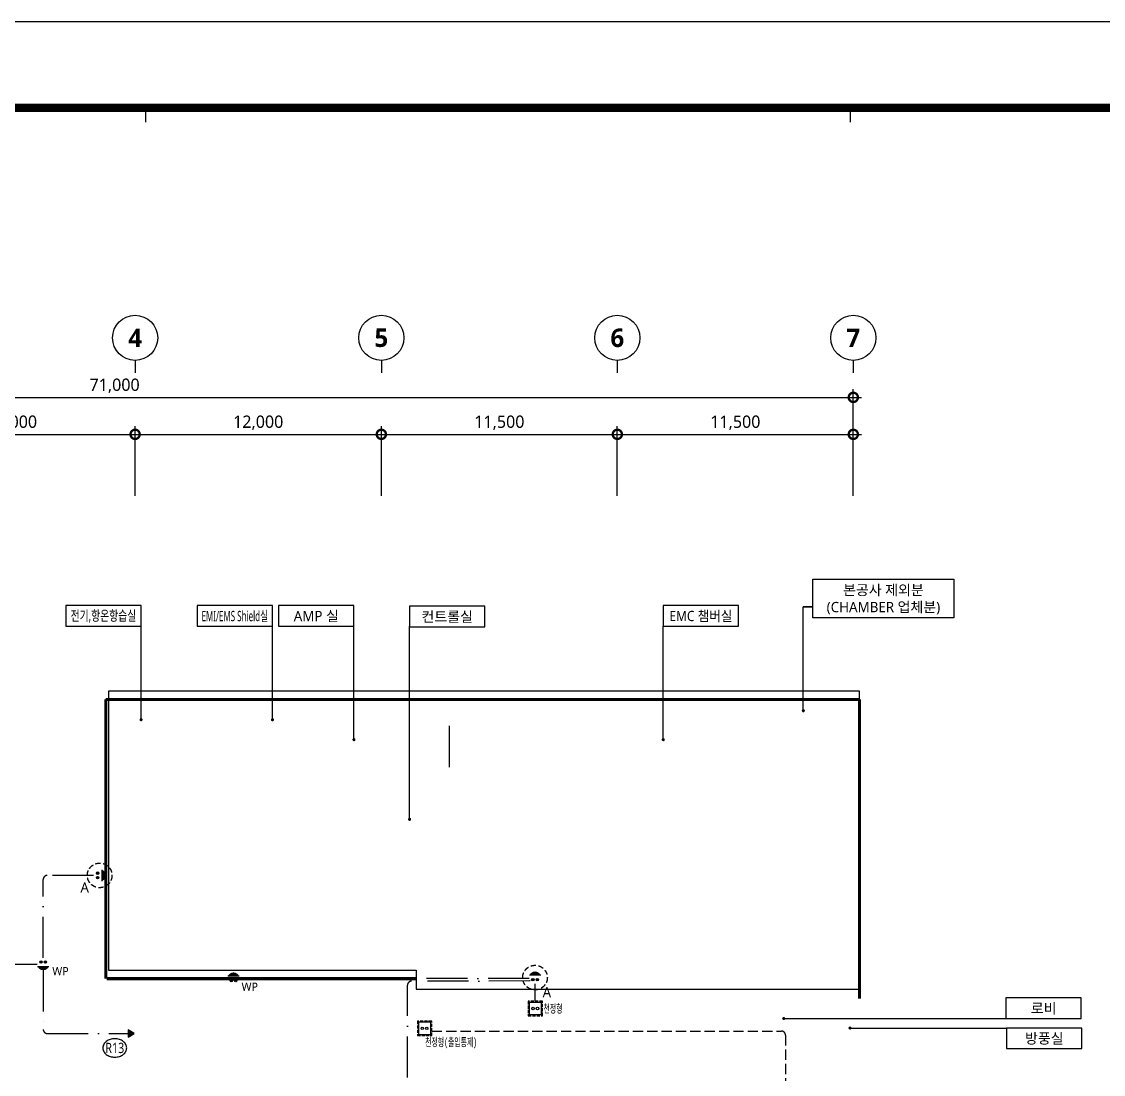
# Model space of a CAD drawing. Header units: millimetres. Extents: x 0 to 352625, y -118800 to 0.
# Drawn here: x 71970 to 124687, y -51272 to 0 of the extents above; entities that cross this region are included whole.
import ezdxf
from ezdxf.enums import TextEntityAlignment as Align

# ---------------------------------------------------------------- set-up
doc = ezdxf.new("R2010")
doc.units = ezdxf.units.MM
doc.header["$LTSCALE"] = 2000
for name, pattern in [('DASH', [0.35, 0.25, -0.1]), ('DASHDOT3', [1.5, 1, -0.25, 0, -0.25]), ('HIDDEN', [0.375, 0.25, -0.125]), ('PHANTOM', [2.5, 1.25, -0.25, 0.25, -0.25, 0.25, -0.25])]:
    doc.linetypes.add(name, pattern=pattern)
doc.layers.get('Defpoints').update_dxf_attribs({"color": 167})
for name, color, linetype in [('arch', 8, 'Continuous'), ('elec-box', 6, 'Continuous'), ('REV', 1, 'Continuous'), ('S', 4, 'Continuous'), ('S3', 4, 'DASHDOT3'), ('SECT', 2, 'Continuous'), ('SYM', 3, 'Continuous'), ('SYM-BUB', 3, 'Continuous'), ('XR-SHEET-SHT', 5, 'Continuous'), ('치수', 240, 'Continuous')]:
    doc.layers.add(name, color=color, linetype=linetype)
doc.layers.add('XR-SHEET-TEMP', color=171, linetype='Continuous', plot=False)
doc.styles.add('$0$스타일1', font='malgun.ttf')
doc.styles.add('GHS', font='malgun.ttf')
doc.styles.add('굴림체', font='')
doc.styles.add('스타일1', font='malgun.ttf')
doc.styles.add('스타일2', font='malgunbd.ttf')
doc.styles.get('굴림체').set_extended_font_data('GulimChe')
doc.dimstyles.new('CJA', dxfattribs={"dimscale": 300, "dimtxt": 2.7, "dimasz": 1, "dimexe": 2, "dimexo": 3, "dimgap": 1, "dimtad": 1, "dimdec": 0, "dimzin": 1, "dimdsep": 46, "dimlunit": 6, "dimtxsty": '$0$스타일1', "dimblk": 'CJDOT', "dimcen": 0.09, "dimdle": 1, "dimclrd": 256, "dimclre": 256, "dimclrt": 3, "dimadec": 0, "dimazin": 0, "dimtfac": 1, "dimtdec": 0, "dimtix": 1, "dimtmove": 2, "dimatfit": 3, "dimldrblk": 'CJDOT', "dimfxl": 1, "dimtolj": 1, "dimtzin": 1, "dimarcsym": 0})
doc.dimstyles.new('DIM-QD 1', dxfattribs={"dimtxt": 3, "dimasz": 1.5, "dimexe": 1, "dimexo": 0, "dimgap": 1, "dimtad": 1, "dimdec": 3, "dimdsep": 46, "dimlunit": 6, "dimtxsty": '$0$스타일1', "dimblk1": 'ARCHTICK', "dimblk2": 'ARCHTICK', "dimsah": 1, "dimcen": 0, "dimclrd": 256, "dimclre": 256, "dimclrt": 3, "dimazin": 2, "dimtfac": 1, "dimtdec": 3, "dimtix": 1, "dimtmove": 2, "dimatfit": 3, "dimldrblk": 'ARCHTICK', "dimfxl": 1, "dimtolj": 1, "dimtzin": 0, "dimarcsym": 0})

# ---------------------------------------------------------------- blocks, each defined once
blk = doc.blocks.new('XR-FORM-EE', base_point=(461, 408))
at = {"layer": 'XR-SHEET-SHT', "color": 5}
blk.add_lwpolyline([(0, 118800), (168200, 118800), (168200, 0), (0, 0)], close=True, dxfattribs=at)
at = {"layer": 'XR-SHEET-SHT', "color": 5, "const_width": 400}
blk.add_lwpolyline([(9300, 114600), (163900, 114600), (163900, 4200), (9300, 4200)], close=True, dxfattribs=at)
at = {"layer": 'XR-SHEET-TEMP'}
for p, q in [((78000, 114600), (78000, 113900)), ((112350, 114600), (112350, 113900))]:
    blk.add_line(p, q, dxfattribs=at)
blk = doc.blocks.new('_DotSmall')
at = {"color": 0, "linetype": 'ByBlock', "const_width": 0.5}
blk.add_lwpolyline([(-0.0625, 0, 1), (0.0625, 0, 1)], format="xyb", close=True, dxfattribs=at)
blk = doc.blocks.new('*D25')
at = {"layer": 'arch', "color": 7, "lineweight": -2, "transparency": 16777216}
for p, q in [((41500, -23100), (41500, -17900)), ((112500, -23100), (112500, -17900)), ((41100, -18300), (112900, -18300))]:
    blk.add_line(p, q, dxfattribs=at)
at = {"layer": 'Defpoints', "color": 0, "transparency": 16777216}
for p in [(112500, -18300), (41500, -23700), (112500, -23700)]:
    blk.add_point(p, dxfattribs=at)
at = {"layer": 'arch', "color": 7, "lineweight": -2, "transparency": 16777216, "xscale": 900, "yscale": 900, "zscale": 900, "rotation": 180}
blk.add_blockref('_DotSmall', (41500, -18300), dxfattribs=at)
at = {"layer": 'arch', "color": 7, "lineweight": -2, "transparency": 16777216, "xscale": 900, "yscale": 900, "zscale": 900}
blk.add_blockref('_DotSmall', (112500, -18300), dxfattribs=at)
at = {"layer": 'arch', "color": 3, "transparency": 16777216, "insert": (76500, -17738), "char_height": 600, "attachment_point": 5, "style": '스타일1'}
blk.add_mtext('\\A1;71,000', dxfattribs=at)
blk = doc.blocks.new('CJDOT')
blk.add_line((-2, 0), (2, 0))
at = {"const_width": 0.5}
blk.add_lwpolyline([(-0.25, 0, 1), (0.25, 0, 1)], format="xyb", close=True, dxfattribs=at)
blk = doc.blocks.new('*D26')
at = {"layer": 'arch', "color": 7, "lineweight": -2, "transparency": 16777216}
for p, q in [((101000, -23100), (101000, -19700)), ((112500, -23100), (112500, -19700)), ((100600, -20100), (112900, -20100))]:
    blk.add_line(p, q, dxfattribs=at)
at = {"layer": 'Defpoints', "color": 0, "transparency": 16777216}
for p in [(112500, -20100), (101000, -23700), (112500, -23700)]:
    blk.add_point(p, dxfattribs=at)
at = {"layer": 'arch', "color": 7, "lineweight": -2, "transparency": 16777216, "xscale": 900, "yscale": 900, "zscale": 900, "rotation": 180}
blk.add_blockref('_DotSmall', (101000, -20100), dxfattribs=at)
at = {"layer": 'arch', "color": 7, "lineweight": -2, "transparency": 16777216, "xscale": 900, "yscale": 900, "zscale": 900}
blk.add_blockref('_DotSmall', (112500, -20100), dxfattribs=at)
at = {"layer": 'arch', "color": 3, "transparency": 16777216, "insert": (106750, -19538), "char_height": 600, "attachment_point": 5, "style": '스타일1'}
blk.add_mtext('\\A1;11,500', dxfattribs=at)
blk = doc.blocks.new('*D27')
at = {"layer": 'arch', "color": 7, "lineweight": -2, "transparency": 16777216}
for p, q in [((89500, -23100), (89500, -19700)), ((101000, -23100), (101000, -19700)), ((89100, -20100), (101400, -20100))]:
    blk.add_line(p, q, dxfattribs=at)
at = {"layer": 'Defpoints', "color": 0, "transparency": 16777216}
for p in [(101000, -20100), (89500, -23700), (101000, -23700)]:
    blk.add_point(p, dxfattribs=at)
at = {"layer": 'arch', "color": 7, "lineweight": -2, "transparency": 16777216, "xscale": 900, "yscale": 900, "zscale": 900, "rotation": 180}
blk.add_blockref('_DotSmall', (89500, -20100), dxfattribs=at)
at = {"layer": 'arch', "color": 7, "lineweight": -2, "transparency": 16777216, "xscale": 900, "yscale": 900, "zscale": 900}
blk.add_blockref('_DotSmall', (101000, -20100), dxfattribs=at)
at = {"layer": 'arch', "color": 3, "transparency": 16777216, "insert": (95250, -19538), "char_height": 600, "attachment_point": 5, "style": '스타일1'}
blk.add_mtext('\\A1;11,500', dxfattribs=at)
blk = doc.blocks.new('*D28')
at = {"layer": 'arch', "color": 7, "lineweight": -2, "transparency": 16777216}
for p, q in [((77500, -23100), (77500, -19700)), ((89500, -23100), (89500, -19700)), ((77100, -20100), (89900, -20100))]:
    blk.add_line(p, q, dxfattribs=at)
at = {"layer": 'Defpoints', "color": 0, "transparency": 16777216}
for p in [(89500, -20100), (77500, -23700), (89500, -23700)]:
    blk.add_point(p, dxfattribs=at)
at = {"layer": 'arch', "color": 7, "lineweight": -2, "transparency": 16777216, "xscale": 900, "yscale": 900, "zscale": 900, "rotation": 180}
blk.add_blockref('_DotSmall', (77500, -20100), dxfattribs=at)
at = {"layer": 'arch', "color": 7, "lineweight": -2, "transparency": 16777216, "xscale": 900, "yscale": 900, "zscale": 900}
blk.add_blockref('_DotSmall', (89500, -20100), dxfattribs=at)
at = {"layer": 'arch', "color": 3, "transparency": 16777216, "insert": (83500, -19538), "char_height": 600, "attachment_point": 5, "style": '스타일1'}
blk.add_mtext('\\A1;12,000', dxfattribs=at)
blk = doc.blocks.new('*D29')
at = {"layer": 'arch', "color": 7, "lineweight": -2, "transparency": 16777216}
for p, q in [((65500, -23100), (65500, -19700)), ((77500, -23100), (77500, -19700)), ((65100, -20100), (77900, -20100))]:
    blk.add_line(p, q, dxfattribs=at)
at = {"layer": 'Defpoints', "color": 0, "transparency": 16777216}
for p in [(77500, -20100), (65500, -23700), (77500, -23700)]:
    blk.add_point(p, dxfattribs=at)
at = {"layer": 'arch', "color": 7, "lineweight": -2, "transparency": 16777216, "xscale": 900, "yscale": 900, "zscale": 900, "rotation": 180}
blk.add_blockref('_DotSmall', (65500, -20100), dxfattribs=at)
at = {"layer": 'arch', "color": 7, "lineweight": -2, "transparency": 16777216, "xscale": 900, "yscale": 900, "zscale": 900}
blk.add_blockref('_DotSmall', (77500, -20100), dxfattribs=at)
at = {"layer": 'arch', "color": 3, "transparency": 16777216, "insert": (71500, -19538), "char_height": 600, "attachment_point": 5, "style": '스타일1'}
blk.add_mtext('\\A1;12,000', dxfattribs=at)
blk = doc.blocks.new('NEW_BUB')
at = {"layer": 'SYM-BUB', "color": 6}
blk.add_line((0, 3), (0, 0), dxfattribs=at)
blk.add_circle((0, 8.5), 5.5, dxfattribs=at)
at = {"layer": 'SYM-BUB', "color": 3, "style": '스타일2'}
blk.add_attdef('X', text='', height=4.5, dxfattribs=at).set_placement((0, 8.5), align=Align.MIDDLE)
blk = doc.blocks.new('_ARCHTICK')
at = {"color": 0, "linetype": 'ByBlock', "const_width": 0.15}
blk.add_lwpolyline([(-0.5, -0.5), (0.5, 0.5)], dxfattribs=at)
blk = doc.blocks.new('D21')
blk.add_wipeout([(0, -1.5), (0.57, -1.39), (1.06, -1.06), (1.39, -0.57), (1.5, 0), (1.39, 0.57), (1.06, 1.06), (0.57, 1.39), (0, 1.5), (-0.57, 1.39), (-1.06, 1.06), (-1.39, 0.57), (-1.5, 0), (-1.39, -0.57), (-1.06, -1.06), (-0.57, -1.39)]).dxf.layer = 'SYM'
at = {"layer": 'SYM'}
h = blk.add_hatch(color=256, dxfattribs=at)
h.paths.add_polyline_path([(0.24, 0.51, 1), (0.84, 0.51, 1)])
h.paths.add_polyline_path([(-0.84, 0.51, 1), (-0.24, 0.51, 1)])
h.paths.add_polyline_path([(1.38, -0.58), (-1.38, -0.58), (-1.06, -1.06), (-0.57, -1.39), (0, -1.5), (0.57, -1.39), (1.06, -1.06)])
h = blk.add_hatch(color=256, dxfattribs=at)
h.paths.add_polyline_path([(0.24, 0.51, 1), (0.84, 0.51, 1)])
h.paths.add_polyline_path([(-0.84, 0.51, 1), (-0.24, 0.51, 1)])
h.paths.add_polyline_path([(1.06, -1.06), (1.38, -0.58), (-1.38, -0.58), (-1.06, -1.06), (-0.57, -1.39), (0, -1.5), (0.57, -1.39)])
blk.add_line((-1.38, -0.58), (1.38, -0.58), dxfattribs=at)
for centre in [(-0.54, 0.51), (0.54, 0.51)]:
    blk.add_circle(centre, 0.3, dxfattribs=at)
blk = doc.blocks.new('A5')
at = {"layer": 'SYM'}
blk.add_lwpolyline([(0, 0), (0.83, 1.44), (-0.83, 1.44)], close=True, dxfattribs=at)
at = {"color": 6}
blk.add_wipeout([(-0.83, 1.44), (0.83, 1.44), (0, 0)], dxfattribs=at).dxf.layer = 'SYM'
at = {"layer": 'SYM'}
h = blk.add_hatch(color=6, dxfattribs=at)
h.dxf.hatch_style = 1
h.paths.add_polyline_path([(-0.83, 1.44), (0, 0), (0.83, 1.44)])
blk = doc.blocks.new('_DOT')
at = {"color": 0, "linetype": 'ByBlock'}
blk.add_line((-0.5, 0), (-1, 0), dxfattribs=at)
at = {"color": 0, "linetype": 'ByBlock', "const_width": 0.5}
blk.add_lwpolyline([(-0.25, 0, 1), (0.25, 0, 1)], format="xyb", close=True, dxfattribs=at)
blk = doc.blocks.new('A$C289b5e6b')
blk.add_wipeout([(-300, 0), (-415, -23), (-512, -88), (-577, -185), (-600, -300), (-577, -415), (-512, -512), (-415, -577), (-300, -600), (-185, -577), (-88, -512), (-23, -415), (0, -300), (-23, -185), (-88, -88), (-185, -23)]).dxf.layer = 'SYM'
at = {"layer": 'SYM'}
blk.add_lwpolyline([(0, 0), (-600, 0), (-600, -600), (0, -600)], close=True, dxfattribs=at)
for centre in [(-409, -299), (-192, -299)]:
    blk.add_circle(centre, 60, dxfattribs=at)
blk = doc.blocks.new('전열 추가분(천정)')
at = {"layer": 'SYM'}
blk.add_blockref('A$C289b5e6b', (99572, -47765), dxfattribs=at)
at = {"layer": '치수', "color": 7, "linetype": 'DASH', "ltscale": 0.3}
blk.add_lwpolyline([(98922, -47715), (98922, -48415), (99622, -48415), (99622, -47715), (98922, -47715)], dxfattribs=at)

msp = doc.modelspace()

# ---------------------------------------------------------------- linework, layer by layer
msp.add_lwpolyline([(92809.3, -34293.5), (92806.5, -36315.1)])
at = {"layer": 'elec-box', "color": 6, "lineweight": -2}
for p, q in [((110064.1, -28505.1), (110532.5, -28505.1)), ((110064.1, -33412), (110064.1, -28505.1))]:
    msp.add_line(p, q, dxfattribs=at)
at = {"layer": 'S3'}
for p, q in [((90772.2, -54421.7), (90772.2, -46933)), ((73219.7, -49281.5), (77460.4, -49281.5))]:
    msp.add_line(p, q, dxfattribs=at)
for centre, start, end in [((73219.7, -41782.4), 90, 180), ((90972.2, -46933), 90, 180), ((73219.7, -49081.5), 180, 270)]:
    msp.add_arc(centre, 200, start, end, dxfattribs=at)
at = {"layer": 'SECT', "linetype": 'PHANTOM'}
for points in [[(76072.2, -33012.4, 150, 150, 0), (112797.2, -33012.4, 0, 0, 0)], [(101298.6, -33012.4, 150, 150, 0), (101298.6, -32977.7, 0, 0, 0)], [(112797.2, -47587.4, 150, 150, 0), (112797.2, -33012.4, 0, 0, 0)]]:
    msp.add_lwpolyline(points, format="xyseb", dxfattribs=at)
at = {"layer": 'SYM', "color": 6}
msp.add_lwpolyline([(110532.5, -27159.8), (117405, -27159.8), (117405, -29033.5), (110532.5, -29033.5)], close=True, dxfattribs=at)

# ---------------------------------------------------------------- block references
at = {"layer": 'arch', "xscale": 200.0000000000001, "yscale": 200.0000000000001, "zscale": 200.0000000000001}
for p, values in [((77500, -17100), {'X': '4'}), ((89500, -17100), {'X': '5'}), ((101000, -17100), {'X': '6'}), ((112500, -17100), {'X': '7'})]:
    msp.add_blockref('NEW_BUB', p, dxfattribs=at).add_auto_attribs(values)
at = {"layer": 'elec-box', "color": 6, "lineweight": -2, "xscale": 150, "yscale": 150, "zscale": 150, "rotation": 270}
msp.add_blockref('_DOT', (110064.1, -33562), dxfattribs=at)
at = {"layer": 'SYM', "xscale": 200.0000000000128, "yscale": 200.0000000000128, "zscale": 200.0000000000128}
for p, rotation in [((75772.2, -41582.4), 89.99999999999962), ((82294.1, -46606.2), 179.9999999999996)]:
    msp.add_blockref('D21', p, dxfattribs=dict(at, rotation=rotation))
msp.add_blockref('D21', (73019.7, -45904), dxfattribs=at)

# ---------------------------------------------------------------- texts
at = {"layer": 'SYM', "style": '굴림체', "width": 0.6}
for s, p in [('천정형', (97398.5, -48071.7)), ('천정형(출입통제)', (91630.7, -49706.8))]:
    msp.add_text(s, height=400, dxfattribs=at).set_placement(p, align=Align.MIDDLE_LEFT)
at = {"layer": 'SYM', "style": 'GHS', "width": 0.8}
msp.add_text('R13', height=500, dxfattribs=at).set_placement((76508.3, -49985.6), align=Align.MIDDLE)

# ---------------------------------------------------------------- dimensions: what is measured, and where the dimension line sits
at = {"layer": 'arch'}
dim = msp.add_linear_dim(base=(112500, -18300), p1=(41500, -23700), p2=(112500, -23700), angle=180, dimstyle='CJA', override={"dimscale": 200, "dimtxt": 3, "dimasz": 4.5, "dimtxsty": '스타일1', "dimblk1": 'DotSmall', "dimblk2": 'DotSmall', "dimsah": 1, "dimdle": 2, "dimclrd": 7, "dimclre": 7}, dxfattribs=at)
dim.commit()
dim.dimension.update_dxf_attribs({"geometry": '*D25', "text_midpoint": (76500, -17738), "dimtype": 160})
for base, p1, p2, picture, middle in [((77500, -20100), (65500, -23700), (77500, -23700), '*D29', (71500, -19538)), ((89500, -20100), (77500, -23700), (89500, -23700), '*D28', (83500, -19538)), ((101000, -20100), (89500, -23700), (101000, -23700), '*D27', (95250, -19538)), ((112500, -20100), (101000, -23700), (112500, -23700), '*D26', (106750, -19538))]:
    dim = msp.add_linear_dim(base=base, p1=p1, p2=p2, dimstyle='CJA', override={"dimscale": 200, "dimtxt": 3, "dimasz": 4.5, "dimtxsty": '스타일1', "dimblk1": 'DotSmall', "dimblk2": 'DotSmall', "dimsah": 1, "dimdle": 2, "dimclrd": 7, "dimclre": 7}, dxfattribs=at)
    dim.commit()
    dim.dimension.update_dxf_attribs({"geometry": picture, "text_midpoint": middle})

# ---------------------------------------------------------------- leaders
at = {"layer": 'elec-box'}
for points in [[(77791.6, -33999.3), (77791.6, -29474.4), (77791.6, -29441.9)], [(84193.3, -33999.3), (84193.3, -29474.4), (84193.3, -29441.9)], [(88165.1, -34970.5), (88165.1, -29474.4), (88165.1, -29441.9)], [(90874.2, -38851.7), (90874.2, -29474.4), (90874.2, -29441.9)], [(103237, -34970.5), (103237, -29474.4), (103237, -29441.9)], [(109108.3, -48551.2), (119940.6, -48551.2), (119973, -48551.2)], [(112340.1, -49017), (119940.6, -49017), (119973, -49017)]]:
    msp.add_leader(points, dimstyle='DIM-QD 1', override={"dimscale": 100, "dimasz": 1.5, "dimtad": 0, "dimclrd": 6, "dimldrblk": 'DOT'}, dxfattribs=at)

# ---------------------------------------------------------------- next in the draw order: linework, layer by layer
at = {"layer": 'S3'}
for p, q in [((75472.2, -41582.4), (73219.7, -41582.4)), ((73019.7, -45604), (73019.7, -41782.4)), ((62315.8, -45904), (72719.7, -45904)), ((73019.7, -46204), (73019.7, -49081.5))]:
    msp.add_line(p, q, dxfattribs=at)
at = {"layer": 'SECT', "linetype": 'PHANTOM'}
for points in [[(76072.2, -33012.4, 150, 150, 0), (76072.2, -46612.4, 0, 0, 0)], [(91177, -46612.4, 150, 150, 0), (76119.5, -46612.4, 0, 0, 0)]]:
    msp.add_lwpolyline(points, format="xyseb", dxfattribs=at)
at = {"layer": 'SYM', "color": 5}
msp.add_lwpolyline([(76197.2, -46204), (91197.2, -46204), (91197.2, -47129), (112797.2, -47129), (112797.2, -32604), (76197.2, -32604)], close=True, dxfattribs=at)
at = {"layer": 'SYM', "color": 6, "linetype": 'HIDDEN', "ltscale": 0.5}
msp.add_circle((75772.2, -41582.4), 600, dxfattribs=at)

# ---------------------------------------------------------------- next in the draw order: block references
at = {"layer": 'S', "xscale": 210.0000233311651, "yscale": 210.0000233311651, "zscale": 210.0000233311651, "rotation": 89.99999999999967}
msp.add_blockref('A5', (77460.4, -49281.5), dxfattribs=at)

# ---------------------------------------------------------------- next in the draw order: texts
at = {"layer": 'SYM', "style": 'GHS'}
for s, height, p in [('A', 500, (75042.7, -42170.4)), ('WP', 400, (73863.5, -46245.6)), ('WP', 400, (83087.7, -47005.5))]:
    msp.add_text(s, height=height, dxfattribs=at).set_placement(p, align=Align.MIDDLE)

# ---------------------------------------------------------------- next in the draw order: linework, layer by layer
at = {"layer": 'SYM', "color": 6}
msp.add_lwpolyline([(75926.2, -49985.6, 0.123596), (75967.9, -50151.6, 0.105594), (76096.7, -50303.8, 0.0872703), (76279.4, -50399.9, 0.0776282), (76508.3, -50435.6, 0.0776282), (76737.2, -50399.9, 0.0872703), (76919.9, -50303.8, 0.105594), (77048.8, -50151.6, 0.123596), (77090.4, -49985.6, 0.123596), (77048.8, -49819.7, 0.105594), (76919.9, -49667.4, 0.0872703), (76737.2, -49571.4, 0.0776282), (76508.3, -49535.6, 0.0776282), (76279.4, -49571.4, 0.0872703), (76096.7, -49667.4, 0.105594), (75967.9, -49819.7, 0.123596)], format="xyb", close=True, dxfattribs=at)

# ---------------------------------------------------------------- next in the draw order: block references
at = {"layer": 'arch'}
msp.add_blockref('XR-FORM-EE', (461, -118391.6), dxfattribs=at)

# ---------------------------------------------------------------- next in the draw order: block references
at = {"layer": 'SYM', "xscale": 200.0000000000128, "yscale": 200.0000000000128, "zscale": 200.0000000000128, "rotation": 179.9999999999998}
msp.add_blockref('D21', (96989.1, -46559.2), dxfattribs=at)
at = {"layer": '치수'}
msp.add_blockref('전열 추가분(천정)', (-7666.1, -961.8), dxfattribs=at)

# ---------------------------------------------------------------- next in the draw order: wipeouts: each hides what was drawn before it
at = {"color": 6}
for points in [[(74121.4, -28441.9), (77791.6, -28441.9), (77791.6, -29441.9), (74121.4, -29441.9)], [(80523.1, -28441.9), (84193.3, -28441.9), (84193.3, -29441.9), (80523.1, -29441.9)], [(84494.9, -28441.9), (88165.1, -28441.9), (88165.1, -29441.9), (84494.9, -29441.9)], [(103237, -28441.9), (106907.2, -28441.9), (106907.2, -29441.9), (103237, -29441.9)], [(90874.2, -28474.4), (94544.4, -28474.4), (94544.4, -29474.4), (90874.2, -29474.4)], [(119940.6, -47551.2), (123610.8, -47551.2), (123610.8, -48551.2), (119940.6, -48551.2)], [(119973, -49017), (123643.2, -49017), (123643.2, -50017), (119973, -50017)]]:
    msp.add_wipeout(points, dxfattribs=at).dxf.layer = 'elec-box'
msp.add_wipeout([(110532.5, -27159.8), (117405, -27159.8), (117405, -29033.5), (110532.5, -29033.5)]).dxf.layer = 'REV'

# ---------------------------------------------------------------- next in the draw order: linework, layer by layer
at = {"layer": 'elec-box', "color": 6, "lineweight": -2}
msp.add_line((110532.5, -28505.1), (110064.1, -28505.1), dxfattribs=at)
at = {"layer": 'elec-box', "color": 6}
for points in [[(74121.4, -29441.9), (77791.6, -29441.9), (77791.6, -28441.9), (74121.4, -28441.9)], [(80523.1, -29441.9), (84193.3, -29441.9), (84193.3, -28441.9), (80523.1, -28441.9)], [(84494.9, -29441.9), (88165.1, -29441.9), (88165.1, -28441.9), (84494.9, -28441.9)], [(103237, -29441.9), (106907.2, -29441.9), (106907.2, -28441.9), (103237, -28441.9)], [(90874.2, -29474.4), (94544.4, -29474.4), (94544.4, -28474.4), (90874.2, -28474.4)], [(119940.6, -48551.2), (123610.8, -48551.2), (123610.8, -47551.2), (119940.6, -47551.2)], [(119973, -50017), (123643.2, -50017), (123643.2, -49017), (119973, -49017)]]:
    msp.add_lwpolyline(points, close=True, dxfattribs=at)
at = {"layer": 'S', "linetype": 'DASH'}
msp.add_lwpolyline([(91955.5, -49165), (108996.1, -49165, -0.4142136), (109196.1, -49365), (109196.1, -53136.7)], format="xyb", dxfattribs=at)
at = {"layer": 'S3'}
for p, q in [((96698.4, -46606.2), (82594.1, -46606.2)), ((96744.5, -46722.7), (91297.2, -46733))]:
    msp.add_line(p, q, dxfattribs=at)
at = {"layer": 'SYM', "color": 6}
msp.add_lwpolyline([(110532.5, -27159.8), (117405, -27159.8), (117405, -29033.5), (110532.5, -29033.5)], close=True, dxfattribs=at)
at = {"layer": 'SYM', "color": 6, "linetype": 'HIDDEN', "ltscale": 0.5}
msp.add_circle((96989.1, -46559.2), 600, dxfattribs=at)

# ---------------------------------------------------------------- next in the draw order: texts
at = {"layer": 'elec-box', "color": 3, "style": 'GHS'}
for s, width, p in [('전기,항온항습실', 0.7, (75956.5, -28941.9)), ('EMI/EMS Shield실', 0.6, (82358.2, -28941.9)), ('EMC 챔버실', 0.9, (105072.1, -28941.9))]:
    msp.add_text(s, height=500, dxfattribs=dict(at, width=width)).set_placement(p, align=Align.MIDDLE)
for s, p in [('AMP 실', (86330, -28941.9)), ('컨트롤실', (92709.3, -28974.4)), ('로비', (121775.7, -48051.2)), ('방풍실', (121808.1, -49517))]:
    msp.add_text(s, height=500, dxfattribs=at).set_placement(p, align=Align.MIDDLE)
at = {"layer": 'SYM', "style": 'GHS'}
for s, p in [('본공사 제외분', (113968.7, -27680.5)), ('(CHAMBER 업체분)', (113968.7, -28512.5))]:
    msp.add_text(s, height=500, dxfattribs=at).set_placement(p, align=Align.MIDDLE_CENTER)
msp.add_text('A', height=500, dxfattribs=at).set_placement((97567.1, -47271.6), align=Align.MIDDLE)

# ---------------------------------------------------------------- next in the draw order: block references
at = {"layer": '치수'}
msp.add_blockref('전열 추가분(천정)', (-2271.6, 0), dxfattribs=at)

# ---------------------------------------------------------------- next in the draw order: linework, layer by layer
at = {"layer": 'S3'}
msp.add_line((96989.1, -47715.2), (96989.1, -46859.2), dxfattribs=at)

doc.saveas('drawing.dxf')
